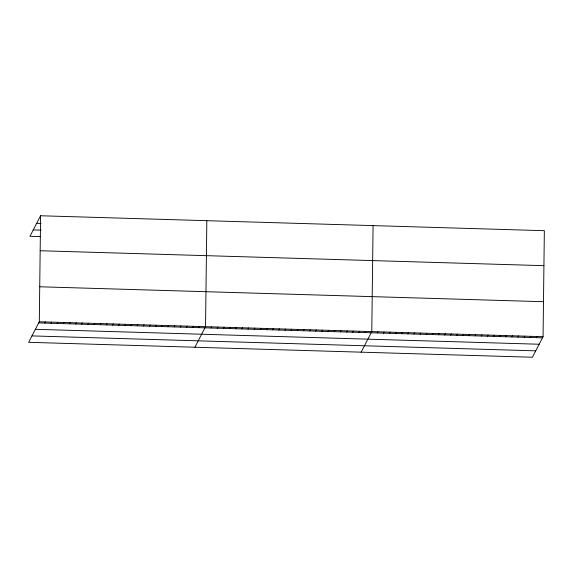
<?xml version="1.0" encoding="UTF-8"?>
<svg xmlns="http://www.w3.org/2000/svg" width="573" height="573" viewBox="0 0 573 573"><rect width="100%" height="100%" fill="white"/><g stroke="black" fill="none" stroke-linecap="round" stroke-linejoin="round"><path stroke-width="0.86" d="M39.301 321.761L40.59 215.756L544.35 230.69L543.061 336.695L532.41 357.244L28.65 342.31L39.301 321.761L543.061 336.695M206.832 220.684L205.542 326.689L194.892 347.238M373.073 225.612L371.784 331.617L361.133 352.166M40.59 215.756L29.939 236.305L40.49 236.62M44.866 323.086L45.46 321.94M51.026 323.265L51.613 322.126M57.178 323.451L57.773 322.305M63.338 323.63L63.932 322.492M69.498 323.817L70.085 322.671M75.65 323.996L76.245 322.857M81.81 324.182L82.405 323.036M87.963 324.361L88.557 323.222M94.122 324.547L94.717 323.401M100.282 324.726L100.869 323.587M106.435 324.912L107.029 323.766M112.594 325.092L113.189 323.953M118.754 325.278L119.342 324.132M124.907 325.457L125.501 324.318M131.067 325.643L131.661 324.497M137.226 325.822L137.814 324.676M143.379 326.008L143.973 324.862M149.539 326.187L150.133 325.041M155.691 326.374L156.286 325.228M161.851 326.553L162.446 325.407M168.011 326.739L168.598 325.593M174.163 326.918L174.758 325.772M180.323 327.097L180.918 325.958M186.483 327.283L187.07 326.137M192.635 327.462L193.23 326.324M198.795 327.649L199.39 326.503M211.108 328.014L211.702 326.868M217.267 328.193L217.855 327.054M223.42 328.379L224.014 327.233M229.58 328.558L230.174 327.419M235.739 328.744L236.327 327.598M241.892 328.923L242.486 327.785M248.052 329.11L248.646 327.964M254.204 329.289L254.799 328.15M260.364 329.475L260.959 328.329M266.524 329.654L267.111 328.515M272.676 329.84L273.271 328.694M278.836 330.019L279.431 328.881M284.996 330.206L285.583 329.06M291.148 330.385L291.743 329.246M297.308 330.571L297.903 329.425M303.461 330.75L304.055 329.611M309.621 330.936L310.215 329.79M315.78 331.115L316.368 329.976M321.933 331.301L322.527 330.155M328.093 331.481L328.687 330.334M334.252 331.667L334.84 330.521M340.405 331.846L340.999 330.7M346.565 332.032L347.159 330.886M352.724 332.211L353.312 331.065M358.877 332.397L359.472 331.251M365.037 332.576L365.631 331.43M377.306 332.942L377.901 331.796M383.423 333.121L384.017 331.982M389.547 333.3L390.134 332.161M395.664 333.486L396.251 332.34M401.78 333.665L402.368 332.519M407.897 333.844L408.485 332.705M414.014 334.03L414.601 332.884M420.131 334.209L420.725 333.063M426.248 334.388L426.842 333.25M432.364 334.575L432.959 333.429M438.481 334.754L439.076 333.608M444.598 334.933L445.192 333.794M450.715 335.119L451.309 333.973M456.831 335.298L457.426 334.152M462.948 335.477L463.543 334.338M469.065 335.663L469.659 334.517M475.182 335.842L475.776 334.696M481.299 336.022L481.893 334.883M487.415 336.208L488.01 335.062M493.532 336.387L494.127 335.241M499.649 336.566L500.243 335.427M505.766 336.752L506.36 335.606M511.882 336.931L512.477 335.785M518.006 337.11L518.594 335.971M524.123 337.289L524.71 336.15M530.24 337.476L530.827 336.33M536.357 337.655L536.944 336.516M36.679 223.305L41.077 223.434M33.255 229.902L41.17 230.138M40.167 250.738L543.927 265.671M39.723 286.779L543.49 301.713M38.706 322.9L542.473 337.834M35.39 329.303L539.15 344.244M31.966 335.907L535.734 350.841"/></g></svg>
